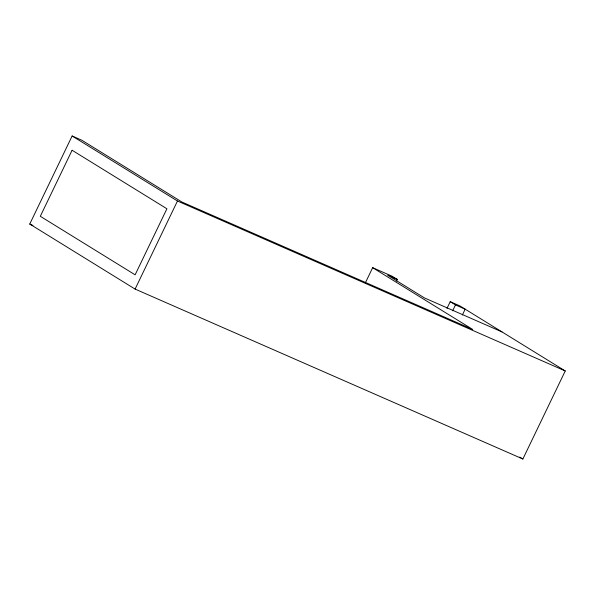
<?xml version="1.0" encoding="UTF-8"?>
<svg xmlns="http://www.w3.org/2000/svg" width="595" height="595" viewBox="0 0 595 595"><rect width="100%" height="100%" fill="white"/><g stroke="black" fill="none" stroke-linecap="round" stroke-linejoin="round"><path stroke-width="0.89" d="M446.986 308.374L450.207 301.672L459.905 305.919L565.25 370.953L522.871 459.013L135.095 289.081L29.75 224.047L72.129 135.987L81.827 140.234L181.906 202.017L472.735 329.466L372.656 267.683L365.397 282.759M135.095 289.081L177.474 201.013L72.129 135.987M396.508 281.108L397.311 279.434L392.046 276.184L372.656 267.683M452.654 310.791L455.48 304.923L450.207 301.672M462.352 315.038L465.171 309.177L455.48 304.923M397.311 279.434L387.613 275.188L424.488 297.946L502.039 331.936M177.474 201.013L565.25 370.953M29.75 224.047L32.978 225.46M519.71 457.064L522.871 459.013M72.099 150.245L40.311 216.29L135.125 274.816L166.912 208.771L72.099 150.245"/></g></svg>
